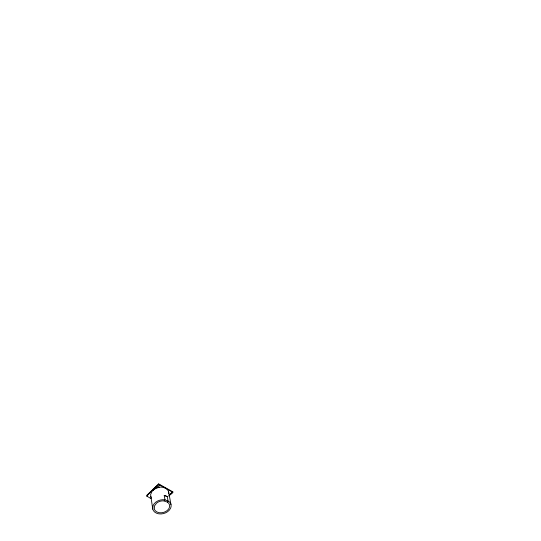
<?xml version="1.0" encoding="UTF-8"?>
<svg xmlns="http://www.w3.org/2000/svg" width="541" height="541" viewBox="0 0 541 541"><rect width="100%" height="100%" fill="white"/><g stroke="black" fill="none" stroke-linecap="round" stroke-linejoin="round"><path stroke-width="0.81" d="M168.778 496.05L172.843 491.85L158.635 483.897L146.726 495.387L146.848 496.165L151.122 498.64M167.561 502.183L168.062 500.959L167.257 496.618L164.221 495.482L165.005 499.83L164.153 500.925A7.865 5.836 -14.3 0 0 156.565 503.116L154.449 505.963L154.327 509.047A7.865 5.836 -14.3 0 0 159.649 512.753C162.915 513.057 166.371 511.84 168.454 509.243A7.865 5.836 -14.3 0 0 167.561 502.183L164.153 500.925M152.156 491.039L150.601 494.636L152.765 509.155A9.4 6.965 -14.3 0 0 161.164 513.95C164.958 513.68 168.846 511.766 170.591 508.249A9.4 6.965 -14.3 0 0 168.954 501.487L165.005 499.83A9.4 6.965 -14.3 0 0 153.123 505.463L152.765 509.155M169.09 495.624L172.829 492.33L158.729 484.445L152.826 489.497L152.954 490.268L158.729 484.445L158.635 483.897M146.848 496.165C151.122 491.079 157.6 484.871 164.863 487.874A9.224 6.905 -14.1 0 1 168.745 493.791M170.408 494.163L172.843 491.85L171.639 492.851M170.401 494.454L172.829 492.33M152.954 490.268L160.089 485.203M157.62 487.847L159.216 487.299M150.736 496.449L151.237 497.551M168.63 491.979L170.99 504.57M164.221 495.482A7.878 5.863 -14.3 0 1 167.257 496.618"/></g></svg>
